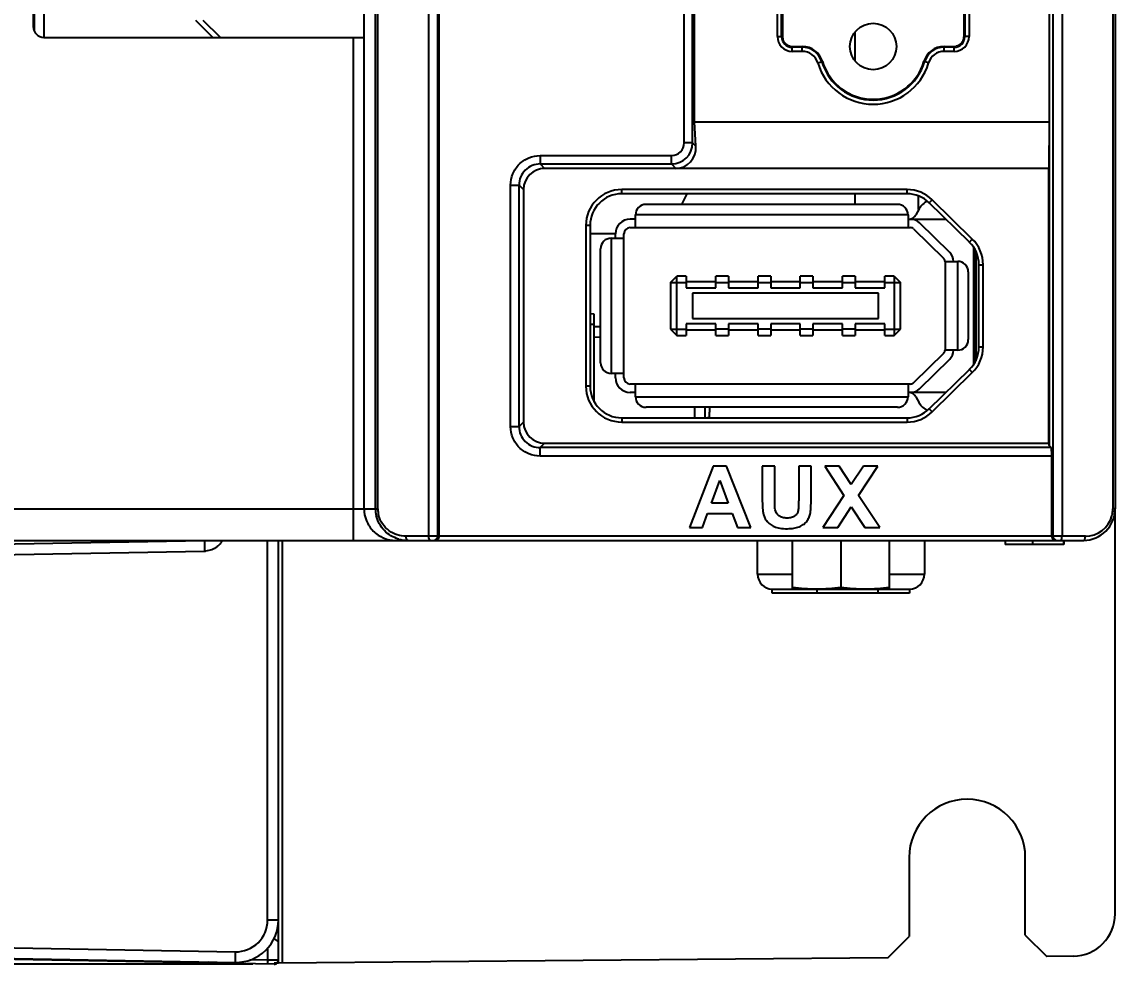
# Model space of a CAD drawing. Header units: millimetres. Extents: x 285 to 860, y 229 to 920.
# Drawn here: x 375.4 to 427.2, y 403.6 to 448.2 of the extents above; entities that cross this region are included whole.
import ezdxf

# ---------------------------------------------------------------- set-up
doc = ezdxf.new("R2010")
doc.units = ezdxf.units.MM
doc.header["$LTSCALE"] = 6
doc.layers.get('0').update_dxf_attribs({"linetype": 'CONTINUOUS'})
doc.layers.get('DEFPOINTS').update_dxf_attribs({"linetype": 'CONTINUOUS'})
doc.styles.add('Arial', font='arial.ttf')
doc.dimstyles.get("Standard").update_dxf_attribs({"dimtxt": 5, "dimasz": 5, "dimexe": 1.5, "dimexo": 1, "dimgap": 0.35, "dimtad": 1, "dimdec": 1, "dimzin": 1, "dimdsep": 46, "dimtxsty": 'Arial', "dimcen": 0, "dimclrd": 2, "dimclre": 2, "dimclrt": 2, "dimadec": 0, "dimazin": 0, "dimtp": 0.1, "dimtm": 0.1, "dimtfac": 0.71, "dimtdec": 1, "dimtmove": 0, "dimatfit": 3, "dimfxl": 1, "dimlwd": -1, "dimlwe": -1, "dimarcsym": 0})

# ---------------------------------------------------------------- blocks, each defined once
blk = doc.blocks.new('*D5')
at = {"color": 2}
for p, q in [((332.682, 583.634), (306.64, 583.634)), ((308.14, 576.634), (308.14, 410.585)), ((386.379, 403.585), (306.64, 403.585))]:
    blk.add_line(p, q, dxfattribs=at)
for points in [[(309.306, 576.634), (306.973, 576.634), (308.14, 583.634)], [(306.973, 410.585), (309.306, 410.585), (308.14, 403.585)]]:
    blk.add_solid(points, dxfattribs=at)
at = {"layer": 'DEFPOINTS', "color": 0}
for p in [(333.682, 583.634), (308.14, 403.585), (387.379, 403.585)]:
    blk.add_point(p, dxfattribs=at)
at = {"color": 2, "insert": (296.951, 501.787), "char_height": 9, "attachment_point": 2, "rotation": 90, "style": 'Arial'}
blk.add_mtext('180.0', dxfattribs=at)

msp = doc.modelspace()

# ---------------------------------------------------------------- linework, layer by layer
for p, q in [((392.176, 425.134), (392.176, 582.134)), ((392.286, 425.134), (392.286, 582.12)), ((427.072, 582.122), (427.072, 425.134)), ((427.182, 582.134), (427.182, 425.134)), ((394.696, 423.834), (394.696, 581.688)), ((395.13, 423.834), (395.13, 581.687)), ((424.235, 581.687), (424.235, 423.834)), ((424.669, 581.689), (424.669, 423.834)), ((395.182, 549.618), (395.182, 423.834)), ((376.482, 539.734), (376.482, 447.434)), ((391.637, 447.434), (391.637, 539.734)), ((375.982, 539.234), (375.982, 447.934)), ((375.982, 527.079), (376.019, 447.746)), ((424.067, 497.234), (424.067, 428.119)), ((406.787, 442.443), (406.787, 496.331)), ((407.187, 442.443), (407.187, 496.331)), ((407.282, 443.434), (407.282, 496.235)), ((411.198, 447.469), (411.198, 493.039)), ((411.398, 447.469), (411.398, 493.039)), ((411.432, 493.005), (411.432, 447.503)), ((420.032, 447.503), (420.032, 493.005)), ((420.067, 493.039), (420.067, 447.469)), ((420.267, 493.039), (420.267, 447.469)), ((383.904, 448.004), (383.673, 448.234)), ((384.835, 447.434), (384.029, 448.234)), ((384.479, 447.434), (383.904, 448.004)), ((414.882, 446.307), (414.882, 447.7)), ((376.482, 447.434), (391.637, 447.434)), ((391.137, 423.634), (391.137, 447.434)), ((391.636, 425.134), (391.636, 447.434)), ((411.198, 447.469), (411.398, 447.469)), ((411.432, 447.503), (411.398, 447.469)), ((420.032, 447.503), (420.067, 447.469)), ((420.267, 447.469), (420.067, 447.469)), ((411.932, 447.004), (411.897, 446.969)), ((412.378, 446.969), (411.897, 446.969)), ((411.897, 446.769), (411.897, 446.969)), ((412.378, 446.769), (411.897, 446.769)), ((411.932, 447.004), (412.378, 447.004)), ((412.378, 446.769), (412.378, 447.004)), ((419.086, 447.004), (419.533, 447.004)), ((419.086, 446.769), (419.086, 447.004)), ((419.568, 446.969), (419.086, 446.969)), ((419.568, 446.769), (419.086, 446.769)), ((419.533, 447.004), (419.568, 446.969)), ((419.568, 446.769), (419.568, 446.969)), ((413.112, 446.223), (413.336, 446.29)), ((418.353, 446.223), (418.128, 446.29)), ((407.282, 443.434), (424.067, 443.434)), ((407.342, 442.288), (407.282, 443.434)), ((424.067, 443.434), (424.048, 441.234)), ((407.187, 442.443), (406.787, 442.443)), ((407.187, 442.443), (407.342, 442.288)), ((399.97, 441.844), (406.188, 441.844)), ((399.97, 441.844), (399.97, 441.445)), ((399.97, 441.445), (406.188, 441.445)), ((399.97, 441.445), (400.181, 441.234)), ((406.188, 441.445), (406.188, 441.844)), ((406.188, 441.445), (406.399, 441.234)), ((424.048, 441.234), (400.181, 441.234)), ((424.048, 428.234), (424.048, 441.234)), ((398.572, 440.446), (398.972, 440.446)), ((398.572, 429.022), (398.572, 440.446)), ((399.182, 440.235), (398.972, 440.446)), ((398.972, 429.022), (398.972, 440.446)), ((399.182, 440.235), (399.182, 429.232)), ((417.338, 440.234), (403.832, 440.234)), ((403.832, 440.034), (403.832, 440.234)), ((417.338, 440.034), (403.832, 440.034)), ((414.882, 439.534), (414.882, 440.034)), ((417.338, 440.034), (417.338, 440.234)), ((417.882, 439.284), (417.882, 439.93)), ((416.882, 439.534), (404.982, 439.534)), ((417.9, 439.316), (417.751, 439.043)), ((418.388, 439.606), (418.528, 439.749)), ((420.282, 437.752), (418.388, 439.606)), ((420.421, 437.895), (418.528, 439.749)), ((404.482, 438.834), (404.232, 438.834)), ((417.382, 439.034), (404.482, 439.034)), ((404.482, 438.434), (404.482, 439.034)), ((417.382, 439.034), (417.382, 438.434)), ((417.382, 438.834), (419.176, 438.834)), ((402.332, 438.534), (402.132, 438.534)), ((402.132, 438.534), (402.132, 430.934)), ((402.332, 438.534), (402.332, 430.934)), ((404.232, 438.434), (417.502, 438.434)), ((417.642, 438.377), (419.072, 436.977)), ((419.352, 437.263), (417.922, 438.663)), ((403.532, 438.134), (402.332, 438.134)), ((403.332, 437.934), (403.932, 437.934)), ((403.332, 437.934), (403.332, 431.534)), ((403.532, 437.934), (403.532, 438.134)), ((403.932, 431.334), (403.932, 438.134)), ((420.282, 437.752), (420.421, 437.895)), ((402.832, 432.034), (402.832, 437.434)), ((420.482, 437.507), (420.482, 431.961)), ((420.582, 437.333), (420.582, 432.135)), ((420.582, 432.135), (420.582, 437.333)), ((419.132, 436.834), (419.732, 436.834)), ((419.132, 436.834), (419.132, 432.634)), ((419.732, 432.634), (419.732, 436.834)), ((420.232, 436.334), (420.232, 433.134)), ((420.482, 436.354), (420.582, 436.354)), ((420.732, 436.68), (420.932, 436.68)), ((420.732, 432.788), (420.732, 436.68)), ((420.932, 432.788), (420.932, 436.68)), ((406.132, 435.834), (406.432, 436.134)), ((406.132, 435.834), (406.882, 435.834)), ((406.132, 435.834), (406.132, 433.634)), ((406.882, 436.134), (406.432, 436.134)), ((406.432, 433.334), (406.432, 436.134)), ((406.882, 436.134), (406.882, 435.584)), ((406.882, 435.884), (408.282, 435.884)), ((408.882, 436.134), (408.282, 436.134)), ((408.282, 435.584), (408.282, 436.134)), ((408.282, 435.834), (408.882, 435.834)), ((408.882, 436.134), (408.882, 435.584)), ((408.882, 435.884), (410.282, 435.884)), ((410.882, 436.134), (410.282, 436.134)), ((410.282, 435.584), (410.282, 436.134)), ((410.282, 435.834), (410.882, 435.834)), ((410.882, 436.134), (410.882, 435.584)), ((410.882, 435.884), (412.282, 435.884)), ((412.882, 436.134), (412.282, 436.134)), ((412.282, 435.584), (412.282, 436.134)), ((412.282, 435.834), (412.882, 435.834)), ((412.882, 436.134), (412.882, 435.584)), ((412.882, 435.884), (414.282, 435.884)), ((414.882, 436.134), (414.282, 436.134)), ((414.282, 435.584), (414.282, 436.134)), ((414.282, 435.834), (414.882, 435.834)), ((414.882, 436.134), (414.882, 435.584)), ((414.882, 435.884), (416.282, 435.884)), ((416.732, 436.134), (416.282, 436.134)), ((416.282, 435.584), (416.282, 436.134)), ((416.282, 435.834), (417.032, 435.834)), ((416.732, 436.134), (417.032, 435.834)), ((416.732, 436.134), (416.732, 433.334)), ((417.032, 433.634), (417.032, 435.834)), ((420.582, 436.104), (420.482, 436.104)), ((406.882, 435.584), (408.282, 435.584)), ((415.982, 435.334), (407.182, 435.334)), ((407.182, 435.334), (407.182, 434.134)), ((408.882, 435.584), (410.282, 435.584)), ((410.882, 435.584), (412.282, 435.584)), ((412.882, 435.584), (414.282, 435.584)), ((414.882, 435.584), (416.282, 435.584)), ((415.982, 434.134), (415.982, 435.334)), ((420.482, 435.134), (420.582, 435.134)), ((402.532, 434.342), (402.332, 434.348)), ((402.532, 430.186), (402.532, 434.342)), ((407.182, 434.134), (415.982, 434.134)), ((420.482, 434.475), (420.582, 434.475)), ((420.482, 434.134), (420.582, 434.134)), ((402.532, 433.842), (402.332, 433.848)), ((402.832, 433.734), (402.53, 433.742)), ((406.132, 433.634), (406.882, 433.634)), ((406.132, 433.634), (406.432, 433.334)), ((408.282, 433.884), (406.882, 433.884)), ((406.882, 433.884), (406.882, 433.334)), ((408.282, 433.334), (408.282, 433.884)), ((408.882, 433.634), (408.282, 433.634)), ((410.282, 433.884), (408.882, 433.884)), ((408.882, 433.884), (408.882, 433.334)), ((410.282, 433.334), (410.282, 433.884)), ((410.882, 433.634), (410.282, 433.634)), ((412.282, 433.884), (410.882, 433.884)), ((410.882, 433.884), (410.882, 433.334)), ((412.282, 433.334), (412.282, 433.884)), ((412.882, 433.634), (412.282, 433.634)), ((414.282, 433.884), (412.882, 433.884)), ((412.882, 433.884), (412.882, 433.334)), ((414.282, 433.334), (414.282, 433.884)), ((414.882, 433.634), (414.282, 433.634)), ((416.282, 433.884), (414.882, 433.884)), ((414.882, 433.884), (414.882, 433.334)), ((416.282, 433.334), (416.282, 433.884)), ((416.282, 433.634), (417.032, 433.634)), ((416.732, 433.334), (417.032, 433.634)), ((402.832, 433.235), (402.517, 433.243)), ((406.432, 433.334), (406.882, 433.334)), ((408.282, 433.584), (406.882, 433.584)), ((408.282, 433.334), (408.882, 433.334)), ((410.282, 433.584), (408.882, 433.584)), ((410.282, 433.334), (410.882, 433.334)), ((412.282, 433.584), (410.882, 433.584)), ((412.282, 433.334), (412.882, 433.334)), ((414.282, 433.584), (412.882, 433.584)), ((414.282, 433.334), (414.882, 433.334)), ((416.282, 433.584), (414.882, 433.584)), ((416.282, 433.334), (416.732, 433.334)), ((420.482, 433.364), (420.582, 433.364)), ((420.582, 433.114), (420.482, 433.114)), ((419.732, 432.634), (419.132, 432.634)), ((420.732, 432.788), (420.932, 432.788)), ((419.072, 432.491), (417.642, 431.091)), ((417.922, 430.805), (419.352, 432.205)), ((403.932, 431.534), (403.332, 431.534)), ((403.532, 431.334), (403.532, 431.534)), ((418.388, 429.862), (420.282, 431.716)), ((418.528, 429.719), (420.421, 431.573)), ((420.282, 431.716), (420.421, 431.573)), ((417.502, 431.034), (404.232, 431.034)), ((404.482, 430.434), (404.482, 431.034)), ((417.382, 431.034), (417.382, 430.434)), ((402.332, 430.934), (402.132, 430.934)), ((404.482, 430.634), (404.232, 430.634)), ((419.176, 430.634), (417.382, 430.634)), ((404.482, 430.434), (417.382, 430.434)), ((417.751, 430.425), (417.9, 430.151)), ((416.882, 429.934), (404.982, 429.934)), ((407.282, 429.934), (407.282, 429.434)), ((407.782, 429.434), (407.782, 429.934)), ((407.933, 429.484), (407.982, 429.484)), ((407.933, 429.434), (407.933, 429.484)), ((407.982, 429.434), (407.982, 429.697)), ((418.388, 429.862), (418.528, 429.719)), ((398.572, 429.022), (398.972, 429.022)), ((398.972, 429.022), (399.182, 429.232)), ((403.832, 429.434), (417.338, 429.434)), ((403.832, 429.434), (403.832, 429.234)), ((403.832, 429.234), (417.338, 429.234)), ((417.338, 429.434), (417.338, 429.234)), ((399.97, 428.023), (400.181, 428.234)), ((424.162, 428.023), (399.97, 428.023)), ((399.97, 427.624), (399.97, 428.023)), ((400.181, 428.234), (424.048, 428.234)), ((424.067, 428.119), (424.048, 428.234)), ((424.162, 428.023), (424.067, 428.119)), ((424.182, 427.624), (399.97, 427.624)), ((424.182, 423.834), (424.182, 427.624)), ((408.161, 427.146), (407.033, 424.241)), ((408.782, 427.146), (408.161, 427.146)), ((409.946, 424.241), (408.782, 427.146)), ((411.073, 427.146), (410.484, 427.146)), ((410.484, 427.146), (410.484, 425.595)), ((411.073, 425.572), (411.073, 427.146)), ((412.793, 427.146), (412.205, 427.146)), ((412.205, 427.146), (412.205, 425.538)), ((412.793, 425.619), (412.793, 427.146)), ((414.124, 427.146), (413.439, 427.146)), ((413.439, 427.146), (414.348, 425.756)), ((414.696, 426.281), (414.124, 427.146)), ((415.268, 427.146), (414.696, 426.281)), ((415.043, 425.755), (415.954, 427.146)), ((415.954, 427.146), (415.268, 427.146)), ((408.075, 425.394), (408.467, 426.469)), ((408.467, 426.469), (408.871, 425.394)), ((408.871, 425.394), (408.075, 425.394)), ((414.348, 425.756), (413.345, 424.241)), ((416.043, 424.241), (415.043, 425.755)), ((332.182, 425.134), (392.286, 425.134)), ((407.655, 424.241), (407.896, 424.903)), ((407.896, 424.903), (409.062, 424.903)), ((409.062, 424.903), (409.312, 424.241)), ((414.051, 424.241), (414.695, 425.225)), ((414.695, 425.225), (415.339, 424.241)), ((427.182, 425.134), (427.072, 425.134)), ((427.182, 405.962), (427.182, 425.134)), ((425.772, 423.834), (393.623, 423.834)), ((407.033, 424.241), (407.655, 424.241)), ((409.312, 424.241), (409.946, 424.241)), ((413.345, 424.241), (414.051, 424.241)), ((415.339, 424.241), (416.043, 424.241)), ((333.682, 423.634), (425.682, 423.634)), ((334.147, 422.753), (384.091, 423.625)), ((387.069, 405.669), (387.069, 423.634)), ((387.582, 403.634), (387.582, 423.634)), ((387.779, 403.636), (387.779, 423.634)), ((410.257, 422.034), (410.257, 423.634)), ((411.912, 421.344), (411.912, 423.634)), ((414.207, 423.634), (414.207, 421.422)), ((416.502, 421.344), (416.502, 423.634)), ((418.157, 423.634), (418.157, 422.034)), ((424.753, 423.434), (421.971, 423.434)), ((421.975, 423.634), (421.975, 423.434)), ((423.274, 423.634), (423.274, 423.434)), ((424.735, 423.634), (424.735, 423.434)), ((424.753, 423.634), (424.753, 423.434)), ((334.143, 422.254), (384.087, 423.125)), ((410.257, 422.034), (411.912, 422.034)), ((416.502, 422.034), (418.157, 422.034)), ((410.957, 421.334), (417.457, 421.334)), ((410.957, 421.134), (410.957, 421.334)), ((411.957, 421.334), (411.912, 421.344)), ((413.07, 421.334), (413.07, 421.134)), ((415.97, 421.134), (415.97, 421.334)), ((416.457, 421.334), (416.502, 421.344)), ((417.457, 421.334), (417.457, 421.134)), ((417.457, 421.134), (410.957, 421.134)), ((417.432, 408.634), (417.432, 404.894)), ((422.932, 404.96), (422.932, 408.634)), ((387.582, 405.669), (387.069, 405.669)), ((334.143, 405.066), (385.543, 404.169)), ((387.375, 404.789), (387.582, 404.634)), ((416.431, 403.886), (417.432, 404.894)), ((422.932, 404.96), (423.951, 403.951)), ((387.379, 403.585), (333.656, 404.523)), ((334.147, 404.567), (385.547, 403.669)), ((387.082, 403.766), (387.082, 404.349)), ((387.082, 403.766), (386.234, 403.781)), ((387.582, 403.634), (387.38, 403.637)), ((416.431, 403.886), (387.582, 403.634)), ((425.2, 403.962), (423.951, 403.951))]:
    msp.add_line(p, q)
msp.add_circle((415.732, 447.004), 1.1)
for centre, radius, start, end in [((376.482, 447.934), 0.5, 180, 270), ((411.897, 447.468), 0.699, 179.9732, 270.0268), ((411.896, 447.468), 0.498, 179.8847, 270.1153), ((419.568, 447.468), 0.699, 269.9732, 0.0268), ((419.569, 447.468), 0.498, 269.8847, 0.1153), ((419.541, 447.492), 0.49, 339.0393, 345.9389), ((411.921, 447.495), 0.49, 249.0393, 255.9389), ((412.378, 446.004), 1, 16.6015, 90), ((412.378, 446.004), 0.965, 16.6015, 90), ((412.378, 446.004), 0.766, 16.6015, 90), ((419.086, 446.004), 1, 90, 163.3985), ((419.086, 446.004), 0.965, 90, 163.3985), ((419.086, 446.004), 0.766, 90, 163.3985), ((415.732, 447.004), 2.734, 196.6015, 343.3985), ((415.732, 447.004), 2.535, 196.6015, 343.3985), ((415.732, 447.004), 2.5, 196.6015, 343.3985), ((406.187, 442.444), 1, 270.0626, 359.9374), ((406.188, 442.443), 0.599, 269.9742, 0.0258), ((399.968, 440.448), 0.997, 89.879, 180.121), ((403.832, 438.534), 1.7, 90, 180), ((403.832, 438.534), 1.5, 90, 180), ((417.338, 438.534), 1.7, 45.61, 90), ((417.338, 438.534), 1.5, 45.61, 90), ((404.982, 439.034), 0.5, 90, 180), ((416.882, 439.034), 0.5, 0, 90), ((418.602, 438.934), 0.8, 111.587, 151.4328), ((404.232, 438.134), 0.7, 90, 180), ((417.399, 439.234), 0.4, 275.219, 331.4328), ((417.502, 438.234), 0.6, 45.6074, 90), ((404.232, 438.134), 0.3, 90, 180), ((417.502, 438.234), 0.2, 45.6074, 90), ((403.332, 437.434), 0.5, 90, 180), ((419.232, 436.68), 1.5, 0, 45.61), ((419.232, 436.68), 1.7, 0, 45.61), ((418.932, 436.834), 0.6, 0, 45.6074), ((418.932, 436.834), 0.2, 0, 45.6074), ((419.732, 436.334), 0.5, 0, 90), ((419.732, 433.134), 0.5, 270, 0), ((418.932, 432.634), 0.2, 314.3926, 0), ((418.932, 432.634), 0.6, 314.3926, 0), ((419.232, 432.788), 1.5, 314.39, 0), ((419.232, 432.788), 1.7, 314.39, 0), ((403.332, 432.034), 0.5, 180, 270), ((404.232, 431.334), 0.7, 180, 270), ((404.232, 431.334), 0.3, 180, 270), ((417.502, 431.234), 0.2, 270, 314.3926), ((403.832, 430.934), 1.7, 180, 270), ((403.832, 430.934), 1.5, 180, 270), ((417.399, 430.234), 0.4, 28.5672, 84.781), ((417.502, 431.234), 0.6, 270, 314.3926), ((404.982, 430.434), 0.5, 180, 270), ((416.882, 430.434), 0.5, 270, 0), ((418.602, 430.534), 0.8, 208.5672, 248.413), ((409.982, 429.697), 2, 173.1935, 180), ((417.338, 430.934), 1.5, 270, 314.39), ((417.338, 430.934), 1.7, 270, 314.39), ((399.968, 429.02), 0.997, 179.8805, 270.1196), ((393.646, 425.134), 1.47, 180.022, 192.521), ((393.558, 425.135), 1.272, 180.0366, 194.5699), ((425.682, 425.134), 1.5, 270, 0), ((425.772, 425.134), 1.3, 270.0014, 345.2336), ((425.764, 425.135), 1.308, 345.2773, 355.0302), ((425.775, 425.134), 1.296, 355.0158, 359.9824), ((394.93, 423.834), 0.2, 277.5365, 0.0347), ((424.435, 423.834), 0.2, 179.9653, 262.4635), ((384.067, 424.127), 1.002, 308.1665, 322.8596), ((384.065, 424.128), 1.005, 322.8928, 330.5351), ((393.712, 425.203), 1.57, 253.6452, 261.5207), ((393.713, 425.21), 1.576, 261.5227, 269.9895), ((394.93, 423.832), 0.198, 270.0248, 277.5746), ((424.435, 423.832), 0.198, 262.4254, 269.9752), ((384.069, 424.11), 0.985, 271.0132, 273.8455), ((410.957, 422.034), 0.7, 180, 270), ((417.457, 422.034), 0.7, 270, 0), ((385.569, 405.669), 1.5, 269.0129, 359.9871), ((385.582, 405.669), 2, 269, 0), ((425.182, 405.962), 2, 270.5, 0), ((384.082, 404.143), 0.5, 269, 295.3611), ((387.19, 414.026), 10.261, 269.4005, 269.6558), ((387.382, 403.785), 0.2, 269, 360)]:
    msp.add_arc(centre, radius, start, end)
for centre, major_axis, ratio, start_param, end_param in [((411.908, 447.48), (-0.181, 0.472), 0.932141, 1.180152, 1.440581), ((419.556, 447.48), (0.181, 0.472), 0.932141, -1.440581, -1.180152), ((411.908, 447.48), (0.472, -0.181), 0.932141, -1.440581, -1.180152), ((419.556, 447.48), (0.472, 0.181), 0.932141, -1.961441, -1.701011), ((406.341, 442.291), (-0.435, 0.977), 0.924938, -3.532237, -1.96418), ((400.184, 440.232), (-0.709, 0.709), 0.997265, -0.784029, 0.784029), ((404.132, 441.134), (0, 3), 1, -2.134178, -1.946761), ((400.184, 429.235), (0.709, 0.709), 0.997265, 2.357564, 3.925621), ((424.161, 427.624), (0, 0.4), 0.052408, -1.570796, -0.05236), ((420.182, 408.634), (0, 2.75), 1, -1.570796, 1.570796)]:
    msp.add_ellipse(centre, major_axis=major_axis, ratio=ratio, start_param=start_param, end_param=end_param)
for points, knots in [([(411.746, 447.038), (411.673, 447.065), (411.541, 447.156), (411.467, 447.299), (411.448, 447.373)], [0, 0, 0, 0, 0.501585, 1, 1, 1, 1]), ([(419.998, 447.317), (419.971, 447.245), (419.88, 447.112), (419.737, 447.038), (419.663, 447.02)], [0, 0, 0, 0, 0.501585, 1, 1, 1, 1]), ([(398.572, 440.446), (398.572, 440.628), (398.645, 440.995), (398.956, 441.46), (399.42, 441.771), (399.788, 441.844), (399.97, 441.844)], [0, 0, 0, 0, 0.250001, 0.499935, 0.749886, 1, 1, 1, 1]), ([(399.97, 427.624), (399.788, 427.624), (399.42, 427.696), (398.955, 428.008), (398.645, 428.472), (398.572, 428.84), (398.572, 429.022)], [0, 0, 0, 0, 0.250178, 0.500208, 0.750061, 1, 1, 1, 1]), ([(410.484, 425.595), (410.484, 425.452), (410.492, 425.206), (410.521, 424.899), (410.598, 424.685), (410.703, 424.526), (410.853, 424.385), (411.056, 424.267), (411.338, 424.197), (411.655, 424.183), (411.966, 424.198), (412.222, 424.264), (412.422, 424.37), (412.577, 424.507), (412.688, 424.68), (412.761, 424.905), (412.788, 425.223), (412.793, 425.47), (412.793, 425.619)], [0, 0, 0, 0, 0.099647, 0.172218, 0.213084, 0.256843, 0.303946, 0.355387, 0.419046, 0.503961, 0.57644, 0.635695, 0.686272, 0.732689, 0.778634, 0.827538, 0.896143, 1, 1, 1, 1]), ([(411.094, 425.087), (411.074, 425.19), (411.075, 425.353), (411.073, 425.515), (411.073, 425.572)], [0, 0, 0, 0, 0.648149, 1, 1, 1, 1]), ([(412.205, 425.538), (412.205, 425.44), (412.2, 425.275), (412.19, 425.061), (412.137, 424.901), (412.029, 424.78), (411.86, 424.702), (411.655, 424.685), (411.446, 424.704), (411.217, 424.81), (411.117, 424.977), (411.094, 425.087)], [0, 0, 0, 0, 0.15361, 0.256832, 0.332673, 0.411503, 0.50179, 0.614992, 0.728842, 0.825001, 1, 1, 1, 1]), ([(391.636, 425.134), (391.636, 424.939), (391.714, 424.544), (392.047, 424.046), (392.545, 423.712), (392.939, 423.634), (393.134, 423.634)], [0, 0, 0, 0, 0.250177, 0.500224, 0.75014, 1, 1, 1, 1]), ([(393.27, 423.697), (393.02, 423.771), (392.539, 424.055), (392.27, 424.551), (392.211, 424.816)], [0, 0, 0, 0, 0.490357, 1, 1, 1, 1]), ([(393.623, 423.834), (393.345, 423.834), (392.757, 424.014), (392.401, 424.53), (392.327, 424.815)], [0, 0, 0, 0, 0.486268, 1, 1, 1, 1]), ([(393.713, 423.634), (393.684, 423.634), (393.628, 423.713), (393.623, 423.786), (393.623, 423.834)], [0, 0, 0, 0, 0.37471, 1, 1, 1, 1]), ([(394.751, 423.649), (394.742, 423.658), (394.705, 423.713), (394.696, 423.781), (394.696, 423.834)], [0, 0, 0, 0, 0.192462, 1, 1, 1, 1]), ([(395.182, 423.834), (395.182, 423.778), (395.139, 423.673), (395.036, 423.634), (394.992, 423.634)], [0, 0, 0, 0, 0.556929, 1, 1, 1, 1]), ([(424.182, 423.834), (424.182, 423.778), (424.226, 423.673), (424.328, 423.634), (424.372, 423.634)], [0, 0, 0, 0, 0.556929, 1, 1, 1, 1]), ([(424.613, 423.649), (424.623, 423.658), (424.66, 423.713), (424.669, 423.781), (424.669, 423.834)], [0, 0, 0, 0, 0.192462, 1, 1, 1, 1]), ([(425.682, 423.634), (425.711, 423.634), (425.766, 423.713), (425.772, 423.786), (425.772, 423.834)], [0, 0, 0, 0, 0.37471, 1, 1, 1, 1]), ([(384.091, 423.625), (384.088, 423.625), (384.09, 423.605), (384.085, 423.584), (384.086, 423.535), (384.083, 423.446), (384.084, 423.306), (384.085, 423.189), (384.087, 423.125)], [0, 0, 0, 0, 0.01991, 0.076902, 0.169392, 0.293591, 0.617699, 1, 1, 1, 1]), ([(411.912, 421.422), (412.293, 421.374), (413.06, 421.314), (413.827, 421.374), (414.207, 421.422)], [0, 0, 0, 0, 0.5, 1, 1, 1, 1]), ([(414.207, 421.422), (414.588, 421.374), (415.355, 421.314), (416.122, 421.374), (416.502, 421.422)], [0, 0, 0, 0, 0.5, 1, 1, 1, 1]), ([(385.543, 404.169), (385.542, 404.106), (385.541, 403.988), (385.54, 403.848), (385.542, 403.76), (385.541, 403.711), (385.546, 403.689), (385.544, 403.669), (385.547, 403.669)], [0, 0, 0, 0, 0.382301, 0.706409, 0.830608, 0.923098, 0.980089, 1, 1, 1, 1]), ([(384.074, 403.643), (384.078, 403.643), (384.07, 403.671), (384.076, 403.682), (384.077, 403.695)], [0, 0, 0, 0, 0.260299, 1, 1, 1, 1]), ([(387.079, 403.59), (387.083, 403.59), (387.074, 403.617), (387.083, 403.643), (387.08, 403.703), (387.082, 403.743), (387.082, 403.766)], [0, 0, 0, 0, 0.074018, 0.285805, 0.609007, 1, 1, 1, 1]), ([(387.582, 403.785), (387.582, 403.782), (387.566, 403.78), (387.545, 403.775), (387.502, 403.773), (387.422, 403.768), (387.295, 403.765), (387.187, 403.765), (387.128, 403.765)], [0, 0, 0, 0, 0.020952, 0.076894, 0.167256, 0.28925, 0.611162, 1, 1, 1, 1])]:
    msp.add_open_spline(points, degree=3, knots=knots)
for points in [[(384.687, 423.339), (384.532, 423.217), (384.332, 423.141), (384.135, 423.127)], [(394.785, 423.634), (394.773, 423.634), (394.76, 423.641), (394.751, 423.649)], [(424.579, 423.634), (424.592, 423.634), (424.604, 423.641), (424.613, 423.649)]]:
    msp.add_open_spline(points, degree=3)

# ---------------------------------------------------------------- dimensions: what is measured, and where the dimension line sits
dim = msp.add_linear_dim(base=(308.14, 403.585), p1=(333.682, 583.634), p2=(387.379, 403.585), angle=270, dimstyle='STANDARD', override={"dimtxt": 9, "dimasz": 7, "dimgap": 2})
dim.commit()
dim.dimension.update_dxf_attribs({"geometry": '*D5', "text_midpoint": (308.14, 501.787), "dimtype": 160})

doc.saveas('drawing.dxf')
